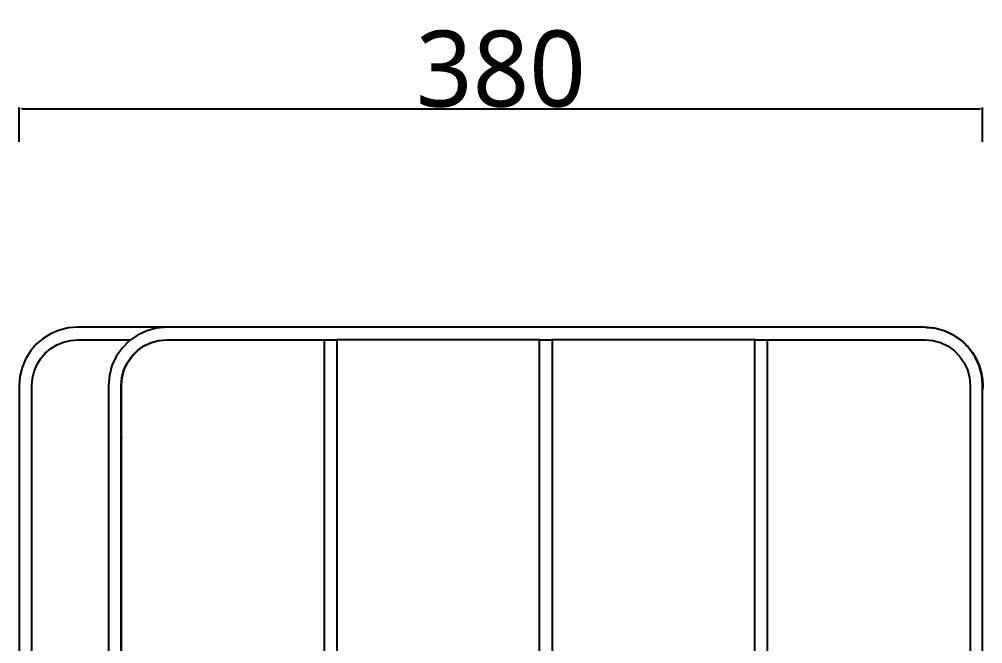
# Model space of a CAD drawing. Header units: millimetres. Extents: x 1422 to 6060, y -58 to 3182.
# Drawn here: x 3593.7 to 3974, y 1290.4 to 1536.8 of the extents above; entities that cross this region are included whole.
import ezdxf

# ---------------------------------------------------------------- set-up
doc = ezdxf.new("R2010")
doc.units = ezdxf.units.MM
doc.header["$MEASUREMENT"] = 0
doc.layers.add('Domyślny', color=7, linetype='Continuous', true_color=0x000000)
doc.layers.add('Utwórz2D linie widoczne', color=7, linetype='Continuous', true_color=0x000000)
doc.styles.add('Roboto', font='Roboto-Regular.ttf')
doc.dimstyles.new('Domyślny', dxfattribs={"dimtxt": 30, "dimasz": 1, "dimexe": 0.5, "dimexo": 0.5, "dimgap": 0.25, "dimtad": 1, "dimtoh": 1, "dimdec": 0, "dimzin": 1, "dimdsep": 46, "dimtxsty": 'Roboto', "dimcen": 0.5, "dimazin": 0, "dimtfac": 1, "dimtdec": 4, "dimtix": 1, "dimtmove": 1, "dimatfit": 3, "dimfxl": 0, "dimtolj": 1, "dimtzin": 1, "dimarcsym": 0})

# ---------------------------------------------------------------- blocks, each defined once
blk = doc.blocks.new('*D5')
at = {"layer": 'Defpoints', "color": 0}
for p in [(3973.91, 1501.5), (3593.71, 1488.05), (3973.91, 1488.05)]:
    blk.add_point(p, dxfattribs=at)
at = {"layer": 'Domyślny', "color": 0, "lineweight": -2}
for p, q in [((3593.71, 1488.55), (3593.71, 1502)), ((3594.71, 1501.5), (3972.91, 1501.5)), ((3973.91, 1488.55), (3973.91, 1502))]:
    blk.add_line(p, q, dxfattribs=at)
at = {"layer": 'Domyślny', "color": 0}
for points in [[(3594.71, 1501.67), (3594.71, 1501.34), (3593.71, 1501.5)], [(3972.91, 1501.34), (3972.91, 1501.67), (3973.91, 1501.5)]]:
    blk.add_solid(points, dxfattribs=at)
at = {"layer": 'Domyślny', "color": 0, "insert": (3783.81, 1517.16), "char_height": 30, "attachment_point": 5, "style": 'Roboto'}
blk.add_mtext('\\A1;380', dxfattribs=at)

msp = doc.modelspace()

# ---------------------------------------------------------------- linework, layer by layer
at = {"layer": 'Utwórz2D linie widoczne'}
for p, q in [((3613.11, 1415.06), (3609.6, 1414.22)), ((3616.71, 1415.34), (3613.11, 1415.06)), ((3633.71, 1415.34), (3616.71, 1415.34)), ((3651.91, 1415.34), (3633.71, 1415.34)), ((3647.92, 1414.99), (3644.04, 1413.96)), ((3651.91, 1415.34), (3647.92, 1414.99)), ((3950.91, 1415.34), (3651.91, 1415.34)), ((3954.9, 1414.99), (3950.91, 1415.34)), ((3951.35, 1415.3), (3952, 1415.28)), ((3952, 1415.28), (3952.65, 1415.25)), ((3952.65, 1415.25), (3953.29, 1415.19)), ((3953.29, 1415.19), (3953.93, 1415.12)), ((3953.93, 1415.12), (3954.57, 1415.02)), ((3958.78, 1413.96), (3954.9, 1414.99)), ((3955.2, 1414.91), (3955.89, 1414.77)), ((3955.89, 1414.77), (3956.58, 1414.61)), ((3956.58, 1414.61), (3957.26, 1414.43)), ((3603.19, 1410.95), (3600.44, 1408.61)), ((3606.27, 1412.84), (3603.19, 1410.95)), ((3609.6, 1414.22), (3606.27, 1412.84)), ((3640.41, 1412.26), (3637.13, 1409.96)), ((3644.04, 1413.96), (3640.41, 1412.26)), ((3957.26, 1414.43), (3957.93, 1414.23)), ((3957.93, 1414.23), (3958.6, 1414)), ((3962.41, 1412.26), (3958.78, 1413.96)), ((3958.93, 1413.88), (3959.64, 1413.61)), ((3959.64, 1413.61), (3960.34, 1413.31)), ((3960.34, 1413.31), (3961.03, 1412.99)), ((3961.03, 1412.99), (3961.7, 1412.65)), ((3961.7, 1412.65), (3962.37, 1412.28)), ((3965.69, 1409.96), (3962.41, 1412.26)), ((3962.44, 1412.24), (3963.13, 1411.83)), ((3963.13, 1411.83), (3963.81, 1411.39)), ((3963.81, 1411.39), (3964.46, 1410.93)), ((3964.46, 1410.93), (3965.1, 1410.45)), ((3600.44, 1408.61), (3598.1, 1405.86)), ((3606.13, 1406.91), (3608.54, 1408.38)), ((3608.54, 1408.38), (3611.14, 1409.46)), ((3611.14, 1409.46), (3613.89, 1410.12)), ((3613.89, 1410.12), (3616.71, 1410.34)), ((3616.71, 1410.34), (3637.67, 1410.34)), ((3634.29, 1407.13), (3631.99, 1403.84)), ((3637.13, 1409.96), (3634.29, 1407.13)), ((3640.34, 1406.13), (3642.91, 1407.93)), ((3640.46, 1406.13), (3643.02, 1407.93)), ((3642.91, 1407.93), (3645.75, 1409.26)), ((3643.02, 1407.93), (3645.86, 1409.26)), ((3645.75, 1409.26), (3648.78, 1410.07)), ((3645.86, 1409.26), (3648.88, 1410.07)), ((3648.78, 1410.07), (3651.91, 1410.34)), ((3648.88, 1410.07), (3651.99, 1410.34)), ((3651.91, 1410.34), (3651.99, 1410.34)), ((3651.99, 1410.34), (3714.06, 1410.34)), ((3714.06, 1410.34), (3719.06, 1410.34)), ((3714.06, 1410.34), (3714.06, 1040.34)), ((3799.06, 1410.34), (3719.06, 1410.34)), ((3719.06, 1410.34), (3719.06, 1040.34)), ((3799.06, 1410.34), (3804.06, 1410.34)), ((3799.06, 1040.34), (3799.06, 1410.34)), ((3884.06, 1410.34), (3804.06, 1410.34)), ((3804.06, 1410.34), (3804.06, 1040.34)), ((3884.06, 1040.34), (3884.06, 1410.34)), ((3884.06, 1410.34), (3889.06, 1410.34)), ((3889.06, 1040.34), (3889.06, 1410.34)), ((3889.06, 1410.34), (3951.12, 1410.34)), ((3951.12, 1410.34), (3954.24, 1410.07)), ((3954.24, 1410.07), (3957.26, 1409.26)), ((3957.26, 1409.26), (3960.09, 1407.93)), ((3960.09, 1407.93), (3962.65, 1406.13)), ((3965.1, 1410.45), (3965.73, 1409.94)), ((3968.53, 1407.13), (3965.69, 1409.96)), ((3965.73, 1409.94), (3966.34, 1409.42)), ((3966.34, 1409.42), (3966.92, 1408.87)), ((3966.92, 1408.87), (3967.49, 1408.3)), ((3967.49, 1408.3), (3968.04, 1407.72)), ((3968.04, 1407.72), (3968.57, 1407.11)), ((3970.83, 1403.84), (3968.53, 1407.13)), ((3968.57, 1407.11), (3969.07, 1406.49)), ((3598.1, 1405.86), (3596.21, 1402.79)), ((3602.14, 1402.92), (3603.98, 1405.07)), ((3603.98, 1405.07), (3606.13, 1406.91)), ((3631.99, 1403.84), (3630.3, 1400.21)), ((3636.32, 1401.34), (3638.12, 1403.91)), ((3636.46, 1401.34), (3638.25, 1403.91)), ((3638.12, 1403.91), (3640.34, 1406.13)), ((3638.25, 1403.91), (3640.46, 1406.13)), ((3962.65, 1406.13), (3964.86, 1403.91)), ((3964.86, 1403.91), (3966.65, 1401.34)), ((3969.07, 1406.49), (3969.56, 1405.85)), ((3969.56, 1405.85), (3970.02, 1405.19)), ((3970.02, 1405.19), (3970.46, 1404.52)), ((3970.46, 1404.52), (3970.87, 1403.83)), ((3972.52, 1400.21), (3970.83, 1403.84)), ((3970.87, 1403.83), (3971.26, 1403.13)), ((3594.83, 1399.45), (3593.99, 1395.94)), ((3596.21, 1402.79), (3594.83, 1399.45)), ((3599.59, 1397.91), (3600.67, 1400.52)), ((3600.67, 1400.52), (3602.14, 1402.92)), ((3630.3, 1400.21), (3629.26, 1396.34)), ((3635, 1398.5), (3636.32, 1401.34)), ((3635.14, 1398.5), (3636.46, 1401.34)), ((3966.65, 1401.34), (3967.97, 1398.5)), ((3971.26, 1403.13), (3971.62, 1402.41)), ((3971.62, 1402.41), (3971.96, 1401.69)), ((3971.96, 1401.69), (3972.28, 1400.95)), ((3972.28, 1400.95), (3972.57, 1400.2)), ((3973.56, 1396.34), (3972.52, 1400.21)), ((3972.57, 1400.2), (3972.83, 1399.44)), ((3972.83, 1399.44), (3973.07, 1398.67)), ((3593.99, 1395.94), (3593.71, 1392.34)), ((3598.93, 1395.16), (3599.59, 1397.91)), ((3629.26, 1396.34), (3628.91, 1392.34)), ((3634.18, 1395.47), (3635, 1398.5)), ((3634.33, 1395.47), (3635.14, 1398.5)), ((3967.97, 1398.5), (3968.78, 1395.47)), ((3973.07, 1398.67), (3973.27, 1397.9)), ((3973.27, 1397.9), (3973.46, 1397.12)), ((3973.46, 1397.12), (3973.61, 1396.33)), ((3973.91, 1392.34), (3973.56, 1396.34)), ((3973.61, 1396.33), (3973.74, 1395.54)), ((3593.71, 1392.34), (3593.71, 1347.34)), ((3598.71, 1392.34), (3598.93, 1395.16)), ((3598.71, 1347.34), (3598.71, 1392.34)), ((3628.91, 1392.34), (3628.91, 1058.34)), ((3633.91, 1392.34), (3634.18, 1395.47)), ((3633.91, 1058.34), (3633.91, 1392.34)), ((3634.06, 1392.34), (3634.33, 1395.47)), ((3634.06, 1058.34), (3634.06, 1392.34)), ((3968.78, 1395.47), (3969.06, 1392.34)), ((3969.06, 1392.34), (3969.06, 1058.34)), ((3973.74, 1395.54), (3973.83, 1394.74)), ((3973.83, 1394.74), (3973.91, 1393.94)), ((3973.91, 1393.94), (3973.95, 1393.14)), ((3973.91, 1058.34), (3973.91, 1392.34)), ((3973.95, 1393.14), (3973.96, 1392.33)), ((3973.96, 1392.33), (3973.95, 1391.53)), ((3973.95, 1391.53), (3973.91, 1390.73)), ((3633.91, 1380.34), (3634.06, 1380.34)), ((3633.94, 1371.48), (3633.91, 1371.34)), ((3633.97, 1371.62), (3633.94, 1371.48)), ((3634.01, 1371.76), (3633.97, 1371.62)), ((3634.06, 1371.9), (3634.01, 1371.76)), ((3633.91, 1362.27), (3634.06, 1362.27)), ((3593.71, 1347.34), (3593.71, 1103.34)), ((3598.71, 1103.34), (3598.71, 1347.34))]:
    msp.add_line(p, q, dxfattribs=at)

# ---------------------------------------------------------------- dimensions: what is measured, and where the dimension line sits
at = {"layer": 'Domyślny'}
dim = msp.add_aligned_dim(p1=(3593.71, 1488.05), p2=(3973.91, 1488.05), distance=13.46, dimstyle='Domyślny', dxfattribs=at)
dim.commit()
dim.dimension.update_dxf_attribs({"geometry": '*D5', "text_midpoint": (3783.81, 1517.16)})

doc.saveas('drawing.dxf')
